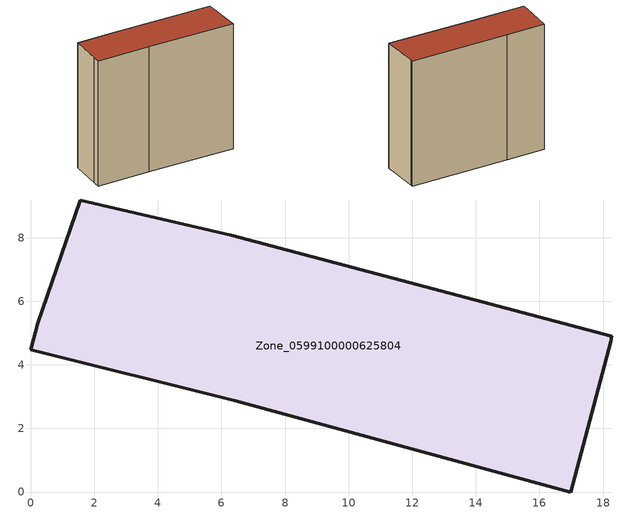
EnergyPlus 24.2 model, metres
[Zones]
Zone_0599100000625804
 floor ground (C_G): 0.22,5.31 1.55,9.18 6.31,8.08 18.28,4.9 18.25,4.72 16.98,0 6.43,2.87 0,4.47 z0
 wall outside (C_F): 16.98,0 18.25,4.72 18.28,4.9 6.31,8.08 1.55,9.18 0.22,5.31 0,4.47 6.43,2.87 16.98,0 z0:15.7
 roof outside (C_R): 1.55,9.18 0.22,5.31 0,4.47 6.43,2.87 16.98,0 18.25,4.72 18.28,4.9 6.31,8.08 z15.7
[BUILDING]
Pand.0599100000625804: North Axis=0; Terrain=City; Loads Convergence Tolerance Value=0.04; Temperature Convergence Tolerance Value=0.4; Solar Distribution=FullExterior; Maximum Number of Warmup Days=25; Minimum Number of Warmup Days=1
[Site:Location]
Rotterdam.The.Hague.AP_ZH_NLD Design_Conditions: Latitude=51.96; Longitude=4.45; Time Zone=1; Elevation=-4.5
[SITE:GROUNDTEMPERATURE:BUILDINGSURFACE]
18, 18, 18, 18, 18, 18, 18, 18, 18, 18, 18, 18
[MATERIAL] Thermal Absorptance=0.9; Solar Absorptance=0.7; Visible Absorptance=0.7
Name | Roughness | Thickness | Conductivity | Density | Specific Heat
G.TI.1946 | MediumSmooth | 0.15 | 1 | 540 | 1210
F.TI.1946 | Rough | 0.3 | 0.857143 | 1920 | 840
R.TI.1946 | MediumRough | 0.2 | 0.1 | 1500 | 1000
[CONSTRUCTION]
C_G: G.TI.1946
C_F: F.TI.1946
C_R: R.TI.1946
[ZONE]
Zone_0599100000625804: Type=1; Multiplier=1; Ceiling Height=Autocalculate; Volume=Autocalculate; Floor Area=autocalculate; Part of Total Floor Area=Yes
[ZONEINFILTRATION:DESIGNFLOWRATE]
Infil_Zone_0599100000625804: Zone or ZoneList or Space or SpaceList=Zone_0599100000625804; Schedule=AlwaysOn; Design Flow Rate Calculation Method=Flow/Area; Flow Rate per Floor Area=0.003; Constant Term Coefficient=1; Temperature Term Coefficient=0; Velocity Term Coefficient=0; Velocity Squared Term Coefficient=0
[HVACTEMPLATE:ZONE:IDEALLOADSAIRSYSTEM]
Zone_0599100000625804: Maximum Heating Supply Air Temperature=50; Minimum Cooling Supply Air Temperature=13; Maximum Heating Supply Air Humidity Ratio=0.0156; Minimum Cooling Supply Air Humidity Ratio=0.0077; Heating Limit=NoLimit; Cooling Limit=NoLimit; Dehumidification Control Type=ConstantSensibleHeatRatio; Cooling Sensible Heat Ratio=0.7; Dehumidification Setpoint=60; Humidification Control Type=None; Humidification Setpoint=30; Outdoor Air Method=None; Outdoor Air Flow Rate per Person=0.00944; Outdoor Air Flow Rate per Zone Floor Area=0; Outdoor Air Flow Rate per Zone=0; Demand Controlled Ventilation Type=None; Outdoor Air Economizer Type=NoEconomizer; Heat Recovery Type=None; Sensible Heat Recovery Effectiveness=0.7; Latent Heat Recovery Effectiveness=0.65
[ZONECONTROL:THERMOSTAT]
ThermostatControl_Zone_0599100000625804: Zone or ZoneList=Zone_0599100000625804; Control Type Schedule=DualSetpointControlType; Control 1=Thermostat_Zone_0599100000625804; Temperature Difference Between Cutout And Setpoint=0
[THERMOSTATSETPOINT:DUALSETPOINT]
Thermostat_Zone_0599100000625804: Heating Setpoint Temperature Schedule=HeatingSetpoint_Zone_0599100000625804; Cooling Setpoint Temperature Schedule=CoolingSetpoint_Zone_0599100000625804
[SCHEDULE:COMPACT]
HeatingSetpoint_Zone_0599100000625804: Through: 12/31, For: AllDays, Until: 24:00, 21
CoolingSetpoint_Zone_0599100000625804: Through: 12/31, For: AllDays, Until: 24:00, 24
DualSetpointControlType: Through: 12/31, For: AllDays, Until: 24:00, 4
AlwaysOn: Through: 12/31, For: AllDays, Until: 24:00, 1
